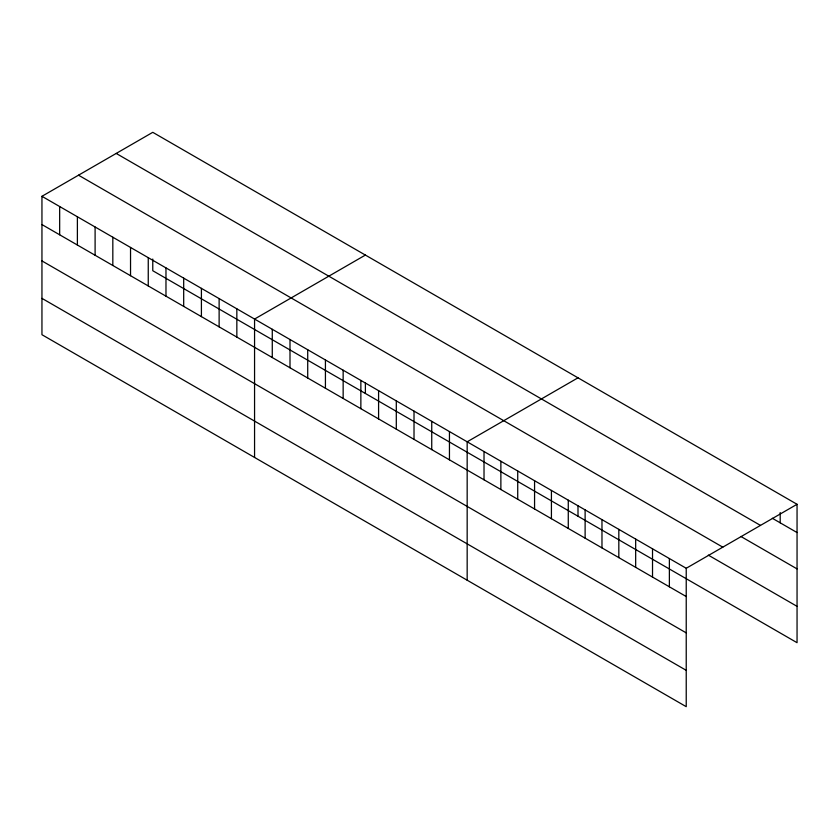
<?xml version="1.0" encoding="UTF-8"?>
<svg xmlns="http://www.w3.org/2000/svg" width="839" height="839" viewBox="0 0 839 839"><rect width="100%" height="100%" fill="white"/><g stroke="black" fill="none" stroke-linecap="round" stroke-linejoin="round"><path stroke-width="1.26" d="M41.95 196.305L686.229 568.276L686.229 706.679L41.95 334.709L41.95 196.305L152.771 132.321L797.05 504.291L797.05 642.695L152.771 270.724L152.771 259.041M365.385 255.066L254.563 319.061L254.563 457.465M577.998 377.823L467.166 441.807L467.166 580.21M686.229 568.276L797.05 504.291M772.341 518.282L797.05 532.555M116.202 153.432L760.48 525.403M740.879 536.467L797.05 568.894M78.52 175.194L722.799 547.164M708.305 555.114L797.05 606.345M41.95 224.569L686.229 596.539M41.95 260.919L686.229 632.879M41.95 298.359L686.229 670.33M780.197 512.545L780.197 522.823M669.375 558.543L669.375 586.807M652.522 548.821L652.522 577.075M635.668 539.089L635.668 567.353M618.825 529.357L618.825 557.62M601.972 519.635L601.972 547.888M585.119 509.902L585.119 538.166M577.998 505.844L577.998 516.226M568.276 500.18L568.276 528.434M551.422 490.448L551.422 518.712M534.569 480.716L534.569 508.979M517.726 470.994L517.726 499.247M500.873 461.261L500.873 489.525M484.019 451.529L484.019 479.793M449.452 431.582L449.452 459.835M431.739 421.346L431.739 449.61M414.015 411.12L414.015 439.374M396.302 400.885L396.302 429.149M378.588 390.659L378.588 418.923M365.385 383.087L365.385 393.47M360.864 380.434L360.864 408.687M343.151 370.198L343.151 398.462M325.427 359.973L325.427 388.237M307.714 349.748L307.714 378.001M290 339.512L290 367.776M272.276 329.287L272.276 357.55M236.839 308.825L236.839 337.089M219.126 298.6L219.126 326.853M201.412 288.364L201.412 316.628M183.689 278.139L183.689 306.403M165.975 267.914L165.975 296.167M148.251 257.678L148.251 285.942M130.538 247.453L130.538 275.716M112.825 237.227L112.825 265.481M95.101 226.991L95.101 255.255M77.387 216.766L77.387 245.03M59.663 206.541L59.663 234.794"/></g></svg>
